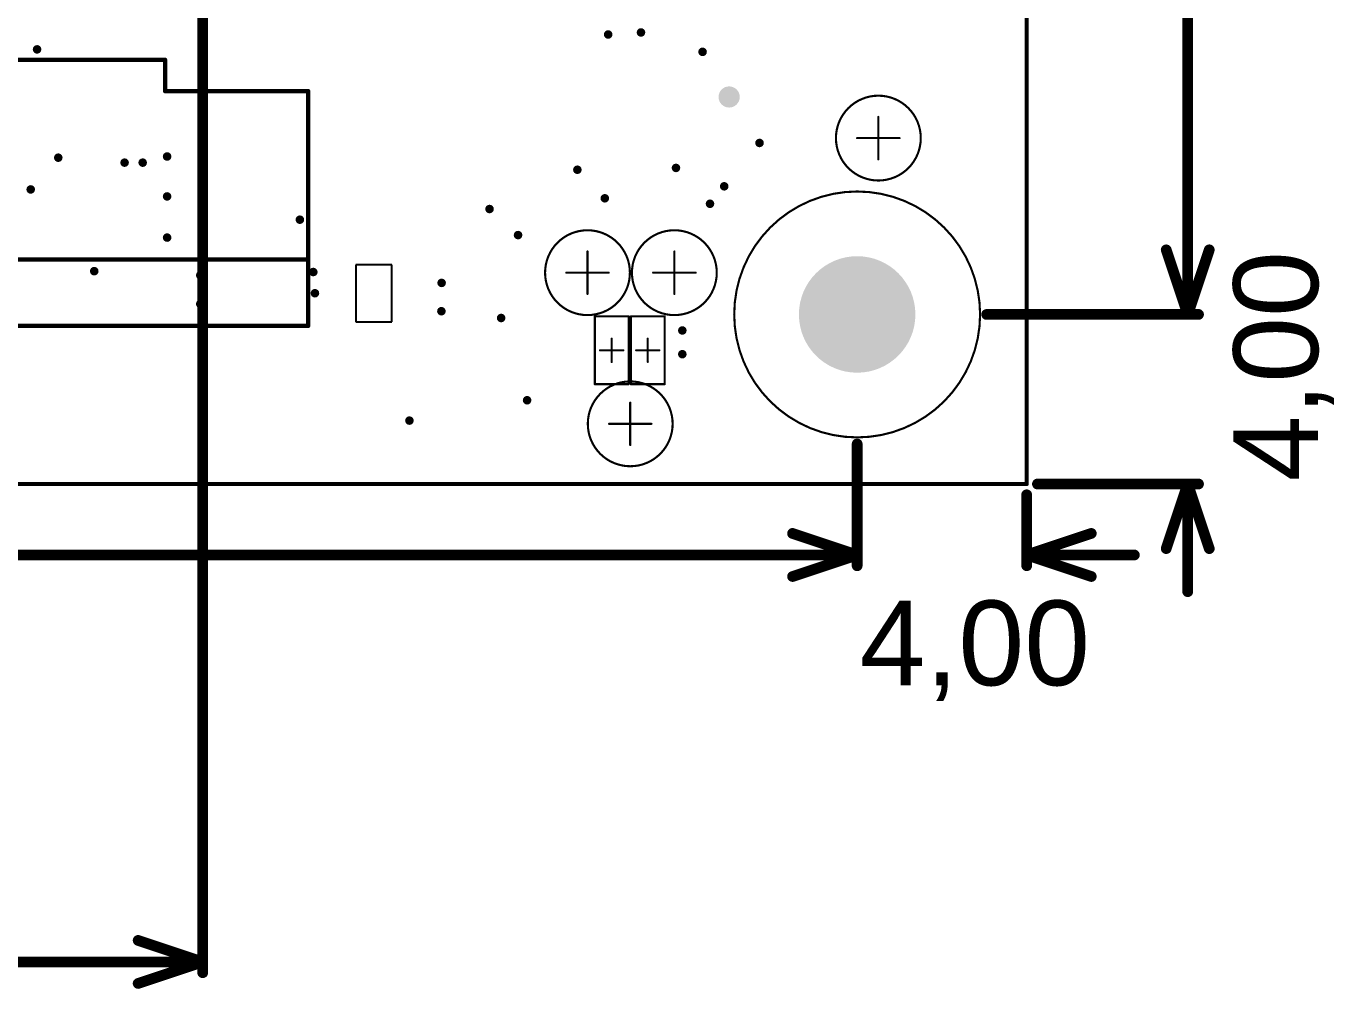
# Model space of a CAD drawing. Header units: inches. Extents: x -0.46 to 4.93, y -0.49 to 6.86.
# Drawn here: x 3.716 to 4.931, y -0.469 to 0.425 of the extents above; entities that cross this region are included whole.
import ezdxf

# ---------------------------------------------------------------- set-up
doc = ezdxf.new("R2010")
doc.units = ezdxf.units.IN
doc.header["$MEASUREMENT"] = 0
for name, color, linetype in [('Board', 6, 'Continuous'), ('Dimensions', 56, 'Continuous'), ('Keep-Out Layer', 6, 'Continuous'), ('Pad Holes', 156, 'Continuous'), ('Top Courtyard', 56, 'Continuous'), ('Via Holes', 16, 'Continuous')]:
    doc.layers.add(name, color=color, linetype=linetype)
doc.styles.add('Arial', font='', dxfattribs={"height": 0.2})
doc.styles.get('Arial').set_extended_font_data('Arial')

# ---------------------------------------------------------------- blocks, each defined once
blk = doc.blocks.new('RESC0402_1005__L_221')
at = {"layer": 'Top Courtyard'}
for points in [[(-0.0315, 0.0157, 0.00197, 0.00197, 0), (0.0315, 0.0157, 0.00197, 0.00197, 0)], [(-0.0315, 0.0157, 0.00197, 0.00197, 0), (-0.0315, -0.0157, 0.00197, 0.00197, 0)], [(0.0315, 0.0157, 0.00197, 0.00197, 0), (0.0315, -0.0157, 0.00197, 0.00197, 0)], [(-0.0108, 0, 0.00197, 0.00197, 0), (0.0108, 0, 0.00197, 0.00197, 0)], [(0, 0.0108, 0.00197, 0.00197, 0), (0, -0.0108, 0.00197, 0.00197, 0)], [(-0.0315, -0.0157, 0.00197, 0.00197, 0), (0.0315, -0.0157, 0.00197, 0.00197, 0)]]:
    blk.add_lwpolyline(points, format="xyseb", dxfattribs=at)
for points in [[(-0.032, 0.0157, 0.000984, 0.000984, 1), (-0.031, 0.0157, 0.000984, 0.000984, 1)], [(-0.032, 0.0157, 0.000984, 0.000984, 1), (-0.031, 0.0157, 0.000984, 0.000984, 1)], [(0.031, 0.0157, 0.000984, 0.000984, 1), (0.032, 0.0157, 0.000984, 0.000984, 1)], [(0.031, 0.0157, 0.000984, 0.000984, 1), (0.032, 0.0157, 0.000984, 0.000984, 1)], [(-0.0113, 0, 0.000984, 0.000984, 1), (-0.0103, 0, 0.000984, 0.000984, 1)], [(-0.0005, 0.0108, 0.000984, 0.000984, 1), (0.0005, 0.0108, 0.000984, 0.000984, 1)], [(0.0103, 0, 0.000984, 0.000984, 1), (0.0113, 0, 0.000984, 0.000984, 1)], [(-0.0005, -0.0108, 0.000984, 0.000984, 1), (0.0005, -0.0108, 0.000984, 0.000984, 1)], [(-0.032, -0.0157, 0.000984, 0.000984, 1), (-0.031, -0.0157, 0.000984, 0.000984, 1)], [(-0.032, -0.0157, 0.000984, 0.000984, 1), (-0.031, -0.0157, 0.000984, 0.000984, 1)], [(0.031, -0.0157, 0.000984, 0.000984, 1), (0.032, -0.0157, 0.000984, 0.000984, 1)], [(0.031, -0.0157, 0.000984, 0.000984, 1), (0.032, -0.0157, 0.000984, 0.000984, 1)]]:
    blk.add_lwpolyline(points, format="xyseb", close=True, dxfattribs=at)
blk = doc.blocks.new('TP100_200_NS_228')
at = {"layer": 'Top Courtyard'}
for points in [[(0.0394, 0, 0.00197, 0.00197, 1), (-0.0394, 0, 0.00197, 0.00197, 1)], [(-0.0005, 0.0197, 0.000984, 0.000984, 1), (0.0005, 0.0197, 0.000984, 0.000984, 1)], [(-0.0399, 0, 0.000984, 0.000984, 1), (-0.0389, 0, 0.000984, 0.000984, 1)], [(-0.0202, 0, 0.000984, 0.000984, 1), (-0.0192, 0, 0.000984, 0.000984, 1)], [(0.0192, 0, 0.000984, 0.000984, 1), (0.0202, 0, 0.000984, 0.000984, 1)], [(0.0389, 0, 0.000984, 0.000984, 1), (0.0399, 0, 0.000984, 0.000984, 1)], [(-0.0005, -0.0197, 0.000984, 0.000984, 1), (0.0005, -0.0197, 0.000984, 0.000984, 1)]]:
    blk.add_lwpolyline(points, format="xyseb", close=True, dxfattribs=at)
for points in [[(0, -0.0197, 0.00197, 0.00197, 0), (0, 0.0197, 0.00197, 0.00197, 0)], [(0.0197, 0, 0.00197, 0.00197, 0), (-0.0197, 0, 0.00197, 0.00197, 0)]]:
    blk.add_lwpolyline(points, format="xyseb", dxfattribs=at)
blk = doc.blocks.new('MOUNTING_HOLE_M2_5_549')
at = {"layer": 'Pad Holes'}
h = blk.add_hatch(color=7, dxfattribs=at)
edge = h.paths.add_edge_path()
edge.add_arc((0, 0), 0.0541, 0, 360)
at = {"layer": 'Top Courtyard'}
for points in [[(0.1142, 0, 0.00197, 0.00197, 1), (-0.1142, 0, 0.00197, 0.00197, 1)], [(-0.1147, 0, 0.000984, 0.000984, 1), (-0.1137, 0, 0.000984, 0.000984, 1)], [(0.1137, 0, 0.000984, 0.000984, 1), (0.1147, 0, 0.000984, 0.000984, 1)]]:
    blk.add_lwpolyline(points, format="xyseb", close=True, dxfattribs=at)
blk = doc.blocks.new('TP100_200_NS_616')
at = {"layer": 'Top Courtyard'}
for points in [[(0.0394, 0, 0.00197, 0.00197, 1), (-0.0394, 0, 0.00197, 0.00197, 1)], [(-0.0005, 0.0197, 0.000984, 0.000984, 1), (0.0005, 0.0197, 0.000984, 0.000984, 1)], [(-0.0399, 0, 0.000984, 0.000984, 1), (-0.0389, 0, 0.000984, 0.000984, 1)], [(-0.0202, 0, 0.000984, 0.000984, 1), (-0.0192, 0, 0.000984, 0.000984, 1)], [(0.0192, 0, 0.000984, 0.000984, 1), (0.0202, 0, 0.000984, 0.000984, 1)], [(0.0389, 0, 0.000984, 0.000984, 1), (0.0399, 0, 0.000984, 0.000984, 1)], [(-0.0005, -0.0197, 0.000984, 0.000984, 1), (0.0005, -0.0197, 0.000984, 0.000984, 1)]]:
    blk.add_lwpolyline(points, format="xyseb", close=True, dxfattribs=at)
for points in [[(0, 0.0197, 0.00197, 0.00197, 0), (0, -0.0197, 0.00197, 0.00197, 0)], [(-0.0197, 0, 0.00197, 0.00197, 0), (0.0197, 0, 0.00197, 0.00197, 0)]]:
    blk.add_lwpolyline(points, format="xyseb", dxfattribs=at)
blk = doc.blocks.new('TP100_200_NS_626')
at = {"layer": 'Top Courtyard'}
for points in [[(0.0394, 0, 0.00197, 0.00197, 1), (-0.0394, 0, 0.00197, 0.00197, 1)], [(-0.0005, 0.0197, 0.000984, 0.000984, 1), (0.0005, 0.0197, 0.000984, 0.000984, 1)], [(-0.0399, 0, 0.000984, 0.000984, 1), (-0.0389, 0, 0.000984, 0.000984, 1)], [(-0.0202, 0, 0.000984, 0.000984, 1), (-0.0192, 0, 0.000984, 0.000984, 1)], [(0.0192, 0, 0.000984, 0.000984, 1), (0.0202, 0, 0.000984, 0.000984, 1)], [(0.0389, 0, 0.000984, 0.000984, 1), (0.0399, 0, 0.000984, 0.000984, 1)], [(-0.0005, -0.0197, 0.000984, 0.000984, 1), (0.0005, -0.0197, 0.000984, 0.000984, 1)]]:
    blk.add_lwpolyline(points, format="xyseb", close=True, dxfattribs=at)
for points in [[(0, 0.0197, 0.00197, 0.00197, 0), (0, -0.0197, 0.00197, 0.00197, 0)], [(0.0197, 0, 0.00197, 0.00197, 0), (-0.0197, 0, 0.00197, 0.00197, 0)]]:
    blk.add_lwpolyline(points, format="xyseb", dxfattribs=at)
blk = doc.blocks.new('RESC0402_1005__L_752')
at = {"layer": 'Top Courtyard'}
for points in [[(-0.0315, 0.0157, 0.00197, 0.00197, 0), (0.0315, 0.0157, 0.00197, 0.00197, 0)], [(-0.0315, 0.0157, 0.00197, 0.00197, 0), (-0.0315, -0.0157, 0.00197, 0.00197, 0)], [(0.0315, 0.0157, 0.00197, 0.00197, 0), (0.0315, -0.0157, 0.00197, 0.00197, 0)], [(-0.0108, 0, 0.00197, 0.00197, 0), (0.0108, 0, 0.00197, 0.00197, 0)], [(0, 0.0108, 0.00197, 0.00197, 0), (0, -0.0108, 0.00197, 0.00197, 0)], [(-0.0315, -0.0157, 0.00197, 0.00197, 0), (0.0315, -0.0157, 0.00197, 0.00197, 0)]]:
    blk.add_lwpolyline(points, format="xyseb", dxfattribs=at)
for points in [[(-0.032, 0.0157, 0.000984, 0.000984, 1), (-0.031, 0.0157, 0.000984, 0.000984, 1)], [(-0.032, 0.0157, 0.000984, 0.000984, 1), (-0.031, 0.0157, 0.000984, 0.000984, 1)], [(0.031, 0.0157, 0.000984, 0.000984, 1), (0.032, 0.0157, 0.000984, 0.000984, 1)], [(0.031, 0.0157, 0.000984, 0.000984, 1), (0.032, 0.0157, 0.000984, 0.000984, 1)], [(-0.0113, 0, 0.000984, 0.000984, 1), (-0.0103, 0, 0.000984, 0.000984, 1)], [(-0.0005, 0.0108, 0.000984, 0.000984, 1), (0.0005, 0.0108, 0.000984, 0.000984, 1)], [(0.0103, 0, 0.000984, 0.000984, 1), (0.0113, 0, 0.000984, 0.000984, 1)], [(-0.0005, -0.0108, 0.000984, 0.000984, 1), (0.0005, -0.0108, 0.000984, 0.000984, 1)], [(-0.032, -0.0157, 0.000984, 0.000984, 1), (-0.031, -0.0157, 0.000984, 0.000984, 1)], [(-0.032, -0.0157, 0.000984, 0.000984, 1), (-0.031, -0.0157, 0.000984, 0.000984, 1)], [(0.031, -0.0157, 0.000984, 0.000984, 1), (0.032, -0.0157, 0.000984, 0.000984, 1)], [(0.031, -0.0157, 0.000984, 0.000984, 1), (0.032, -0.0157, 0.000984, 0.000984, 1)]]:
    blk.add_lwpolyline(points, format="xyseb", close=True, dxfattribs=at)
blk = doc.blocks.new('ICS_43434_B_762')
at = {"layer": 'Pad Holes'}
h = blk.add_hatch(color=7, dxfattribs=at)
edge = h.paths.add_edge_path()
edge.add_arc((0, 0.028), 0.00984, 0, 360)
blk = doc.blocks.new('F32R_1A7H1_11026_793')
at = {"layer": 'Top Courtyard'}
for points in [[(-0.2666, 0.0742, 0.00394, 0.00394, 0), (0.2662, 0.0742, 0.00394, 0.00394, 0)], [(-0.2666, 0.045, 0.00394, 0.00394, 0), (-0.2666, 0.0742, 0.00394, 0.00394, 0)], [(0.2666, 0.045, 0.00394, 0.00394, 0), (0.2666, 0.0742, 0.00394, 0.00394, 0)], [(-0.3996, -0.173, 0.00394, 0.00394, 0), (-0.3996, 0.045, 0.00394, 0.00394, 0)], [(-0.3996, 0.045, 0.00394, 0.00394, 0), (-0.2666, 0.045, 0.00394, 0.00394, 0)], [(0.2666, 0.045, 0.00394, 0.00394, 0), (0.3996, 0.045, 0.00394, 0.00394, 0)], [(0.3996, -0.173, 0.00394, 0.00394, 0), (0.3996, 0.045, 0.00394, 0.00394, 0)], [(0, -0.0197, 0.00394, 0.00394, 0), (0, 0.0276, 0.00394, 0.00394, 0)], [(-0.0472, -0.0197, 0.00394, 0.00394, 0), (0, -0.0197, 0.00394, 0.00394, 0)], [(0, -0.0197, 0.00394, 0.00394, 0), (0, -0.0669, 0.00394, 0.00394, 0)], [(0, -0.0197, 0.00394, 0.00394, 0), (0.0472, -0.0197, 0.00394, 0.00394, 0)], [(-0.3996, -0.1114, 0.00394, 0.00394, 0), (0.3996, -0.1114, 0.00394, 0.00394, 0)], [(-0.3996, -0.173, 0.00394, 0.00394, 0), (0.3996, -0.173, 0.00394, 0.00394, 0)]]:
    blk.add_lwpolyline(points, format="xyseb", dxfattribs=at)
for points in [[(-0.2676, 0.0742, 0.00197, 0.00197, 1), (-0.2656, 0.0742, 0.00197, 0.00197, 1)], [(-0.2676, 0.0742, 0.00197, 0.00197, 1), (-0.2656, 0.0742, 0.00197, 0.00197, 1)], [(0.2652, 0.0742, 0.00197, 0.00197, 1), (0.2671, 0.0742, 0.00197, 0.00197, 1)], [(0.2656, 0.0742, 0.00197, 0.00197, 1), (0.2676, 0.0742, 0.00197, 0.00197, 1)], [(-0.4006, 0.045, 0.00197, 0.00197, 1), (-0.3986, 0.045, 0.00197, 0.00197, 1)], [(-0.4006, 0.045, 0.00197, 0.00197, 1), (-0.3986, 0.045, 0.00197, 0.00197, 1)], [(-0.2676, 0.045, 0.00197, 0.00197, 1), (-0.2656, 0.045, 0.00197, 0.00197, 1)], [(-0.2676, 0.045, 0.00197, 0.00197, 1), (-0.2656, 0.045, 0.00197, 0.00197, 1)], [(0.2656, 0.045, 0.00197, 0.00197, 1), (0.2676, 0.045, 0.00197, 0.00197, 1)], [(0.2656, 0.045, 0.00197, 0.00197, 1), (0.2676, 0.045, 0.00197, 0.00197, 1)], [(0.3986, 0.045, 0.00197, 0.00197, 1), (0.4006, 0.045, 0.00197, 0.00197, 1)], [(0.3986, 0.045, 0.00197, 0.00197, 1), (0.4006, 0.045, 0.00197, 0.00197, 1)], [(-0.001, 0.0276, 0.00197, 0.00197, 1), (0.001, 0.0276, 0.00197, 0.00197, 1)], [(-0.0482, -0.0197, 0.00197, 0.00197, 1), (-0.0463, -0.0197, 0.00197, 0.00197, 1)], [(-0.001, -0.0197, 0.00197, 0.00197, 1), (0.001, -0.0197, 0.00197, 0.00197, 1)], [(-0.001, -0.0197, 0.00197, 0.00197, 1), (0.001, -0.0197, 0.00197, 0.00197, 1)], [(-0.001, -0.0197, 0.00197, 0.00197, 1), (0.001, -0.0197, 0.00197, 0.00197, 1)], [(-0.001, -0.0197, 0.00197, 0.00197, 1), (0.001, -0.0197, 0.00197, 0.00197, 1)], [(0.0463, -0.0197, 0.00197, 0.00197, 1), (0.0482, -0.0197, 0.00197, 0.00197, 1)], [(-0.001, -0.0669, 0.00197, 0.00197, 1), (0.001, -0.0669, 0.00197, 0.00197, 1)], [(-0.4006, -0.1114, 0.00197, 0.00197, 1), (-0.3986, -0.1114, 0.00197, 0.00197, 1)], [(0.3986, -0.1114, 0.00197, 0.00197, 1), (0.4006, -0.1114, 0.00197, 0.00197, 1)], [(-0.4006, -0.173, 0.00197, 0.00197, 1), (-0.3986, -0.173, 0.00197, 0.00197, 1)], [(-0.4006, -0.173, 0.00197, 0.00197, 1), (-0.3986, -0.173, 0.00197, 0.00197, 1)], [(0.3986, -0.173, 0.00197, 0.00197, 1), (0.4006, -0.173, 0.00197, 0.00197, 1)], [(0.3986, -0.173, 0.00197, 0.00197, 1), (0.4006, -0.173, 0.00197, 0.00197, 1)]]:
    blk.add_lwpolyline(points, format="xyseb", close=True, dxfattribs=at)
blk = doc.blocks.new('FIDUCIAL_ROUND_1MM_800')
at = {"layer": 'Top Courtyard'}
for points in [[(0.0394, 0, 0.00197, 0.00197, 1), (-0.0394, 0, 0.00197, 0.00197, 1)], [(-0.0005, 0.0197, 0.000984, 0.000984, 1), (0.0005, 0.0197, 0.000984, 0.000984, 1)], [(-0.0399, 0, 0.000984, 0.000984, 1), (-0.0389, 0, 0.000984, 0.000984, 1)], [(-0.0202, 0, 0.000984, 0.000984, 1), (-0.0192, 0, 0.000984, 0.000984, 1)], [(0.0192, 0, 0.000984, 0.000984, 1), (0.0202, 0, 0.000984, 0.000984, 1)], [(0.0389, 0, 0.000984, 0.000984, 1), (0.0399, 0, 0.000984, 0.000984, 1)], [(-0.0005, -0.0197, 0.000984, 0.000984, 1), (0.0005, -0.0197, 0.000984, 0.000984, 1)]]:
    blk.add_lwpolyline(points, format="xyseb", close=True, dxfattribs=at)
for points in [[(0, 0.0197, 0.00197, 0.00197, 0), (0, -0.0197, 0.00197, 0.00197, 0)], [(-0.0197, 0, 0.00197, 0.00197, 0), (0.0197, 0, 0.00197, 0.00197, 0)]]:
    blk.add_lwpolyline(points, format="xyseb", dxfattribs=at)

msp = doc.modelspace()

# ---------------------------------------------------------------- hatches: boundary and pattern name
at = {"layer": 'Via Holes'}
h = msp.add_hatch(color=7, dxfattribs=at)
edge = h.paths.add_edge_path()
edge.add_arc((4.2569, 0.4175), 0.004, 0, 360)
h = msp.add_hatch(color=7, dxfattribs=at)
edge = h.paths.add_edge_path()
edge.add_arc((4.2874, 0.4194), 0.004, 0, 360)
h = msp.add_hatch(color=7, dxfattribs=at)
edge = h.paths.add_edge_path()
edge.add_arc((3.7264, 0.4037), 0.004, 0, 360)
h = msp.add_hatch(color=7, dxfattribs=at)
edge = h.paths.add_edge_path()
edge.add_arc((4.3446, 0.4014), 0.004, 0, 360)
h = msp.add_hatch(color=7, dxfattribs=at)
edge = h.paths.add_edge_path()
edge.add_arc((4.3975, 0.3168), 0.004, 0, 360)
h = msp.add_hatch(color=7, dxfattribs=at)
edge = h.paths.add_edge_path()
edge.add_arc((3.7461, 0.3031), 0.004, 0, 360)
h = msp.add_hatch(color=7, dxfattribs=at)
edge = h.paths.add_edge_path()
edge.add_arc((3.8472, 0.3042), 0.004, 0, 360)
h = msp.add_hatch(color=7, dxfattribs=at)
edge = h.paths.add_edge_path()
edge.add_arc((3.8077, 0.2985), 0.004, 0, 360)
h = msp.add_hatch(color=7, dxfattribs=at)
edge = h.paths.add_edge_path()
edge.add_arc((3.8245, 0.2985), 0.004, 0, 360)
h = msp.add_hatch(color=7, dxfattribs=at)
edge = h.paths.add_edge_path()
edge.add_arc((4.2283, 0.2919), 0.004, 0, 360)
h = msp.add_hatch(color=7, dxfattribs=at)
edge = h.paths.add_edge_path()
edge.add_arc((4.3199, 0.2936), 0.004, 0, 360)
h = msp.add_hatch(color=7, dxfattribs=at)
edge = h.paths.add_edge_path()
edge.add_arc((4.3647, 0.2765), 0.004, 0, 360)
h = msp.add_hatch(color=7, dxfattribs=at)
edge = h.paths.add_edge_path()
edge.add_arc((3.7205, 0.2736), 0.004, 0, 360)
h = msp.add_hatch(color=7, dxfattribs=at)
edge = h.paths.add_edge_path()
edge.add_arc((3.8472, 0.2671), 0.004, 0, 360)
h = msp.add_hatch(color=7, dxfattribs=at)
edge = h.paths.add_edge_path()
edge.add_arc((4.2538, 0.2654), 0.004, 0, 360)
h = msp.add_hatch(color=7, dxfattribs=at)
edge = h.paths.add_edge_path()
edge.add_arc((4.1467, 0.2554), 0.004, 0, 360)
h = msp.add_hatch(color=7, dxfattribs=at)
edge = h.paths.add_edge_path()
edge.add_arc((4.3515, 0.2603), 0.004, 0, 360)
h = msp.add_hatch(color=7, dxfattribs=at)
edge = h.paths.add_edge_path()
edge.add_arc((3.9705, 0.2455), 0.004, 0, 360)
h = msp.add_hatch(color=7, dxfattribs=at)
edge = h.paths.add_edge_path()
edge.add_arc((3.8472, 0.2289), 0.004, 0, 360)
h = msp.add_hatch(color=7, dxfattribs=at)
edge = h.paths.add_edge_path()
edge.add_arc((4.1732, 0.2312), 0.004, 0, 360)
h = msp.add_hatch(color=7, dxfattribs=at)
edge = h.paths.add_edge_path()
edge.add_arc((3.7795, 0.1977), 0.004, 0, 360)
h = msp.add_hatch(color=7, dxfattribs=at)
edge = h.paths.add_edge_path()
edge.add_arc((3.878, 0.1939), 0.004, 0, 360)
h = msp.add_hatch(color=7, dxfattribs=at)
edge = h.paths.add_edge_path()
edge.add_arc((3.983, 0.1969), 0.004, 0, 360)
h = msp.add_hatch(color=7, dxfattribs=at)
edge = h.paths.add_edge_path()
edge.add_arc((4.1022, 0.1868), 0.004, 0, 360)
h = msp.add_hatch(color=7, dxfattribs=at)
edge = h.paths.add_edge_path()
edge.add_arc((3.878, 0.1673), 0.004, 0, 360)
h = msp.add_hatch(color=7, dxfattribs=at)
edge = h.paths.add_edge_path()
edge.add_arc((3.9845, 0.1772), 0.004, 0, 360)
h = msp.add_hatch(color=7, dxfattribs=at)
edge = h.paths.add_edge_path()
edge.add_arc((4.102, 0.1605), 0.004, 0, 360)
h = msp.add_hatch(color=7, dxfattribs=at)
edge = h.paths.add_edge_path()
edge.add_arc((4.1575, 0.1542), 0.004, 0, 360)
h = msp.add_hatch(color=7, dxfattribs=at)
edge = h.paths.add_edge_path()
edge.add_arc((4.3258, 0.1426), 0.004, 0, 360)
h = msp.add_hatch(color=7, dxfattribs=at)
edge = h.paths.add_edge_path()
edge.add_arc((4.3258, 0.1206), 0.004, 0, 360)
h = msp.add_hatch(color=7, dxfattribs=at)
edge = h.paths.add_edge_path()
edge.add_arc((4.1816, 0.0778), 0.004, 0, 360)
h = msp.add_hatch(color=7, dxfattribs=at)
edge = h.paths.add_edge_path()
edge.add_arc((4.0723, 0.0589), 0.004, 0, 360)

# ---------------------------------------------------------------- linework, layer by layer
at = {"layer": 'Board'}
for points in [[(4.6457, 0, 0.00394, 0.00394, 0), (4.6457, 6.5748, 0.00394, 0.00394, 0)], [(0, 0, 0.00394, 0.00394, 0), (4.6457, 0, 0.00394, 0.00394, 0)]]:
    msp.add_lwpolyline(points, format="xyseb", dxfattribs=at)
msp.add_lwpolyline([(4.6447, 0, 0.00197, 0.00197, 1), (4.6467, 0, 0.00197, 0.00197, 1)], format="xyseb", close=True, dxfattribs=at)
msp.add_lwpolyline([(4.6447, 0, 0.00197, 0.00197, 1), (4.6467, 0, 0.00197, 0.00197, 1)], format="xyseb", close=True, dxfattribs=at)
at = {"layer": 'Dimensions'}
for points in [[(4.7953, 0.1575, 0.01, 0.01, 0), (4.7953, 3.1653, 0.01, 0.01, 0)], [(3.8803, -0.4539, 0.01, 0.01, 0), (3.8803, 1.1026, 0.01, 0.01, 0)], [(4.7953, 0.1575, 0.01, 0.01, 0), (4.7953, 0.2575, 0.01, 0.01, 0)], [(4.7753, 0.2175, 0.01, 0.01, 0), (4.7953, 0.1575, 0.01, 0.01, 0)], [(4.7753, 0.2175, 0.01, 0.01, 0), (4.7953, 0.1575, 0.01, 0.01, 0)], [(4.7953, 0.1575, 0.01, 0.01, 0), (4.8153, 0.2175, 0.01, 0.01, 0)], [(4.7953, 0.1575, 0.01, 0.01, 0), (4.8153, 0.2175, 0.01, 0.01, 0)], [(4.6085, 0.1575, 0.01, 0.01, 0), (4.8053, 0.1575, 0.01, 0.01, 0)], [(4.6085, 0.1575, 0.01, 0.01, 0), (4.8053, 0.1575, 0.01, 0.01, 0)], [(4.4882, -0.0759, 0.01, 0.01, 0), (4.4882, 0.0372, 0.01, 0.01, 0)], [(4.4882, -0.0759, 0.01, 0.01, 0), (4.4882, 0.0372, 0.01, 0.01, 0)], [(4.6557, 0, 0.01, 0.01, 0), (4.8053, 0, 0.01, 0.01, 0)], [(4.7753, -0.06, 0.01, 0.01, 0), (4.7953, 0, 0.01, 0.01, 0)], [(4.7953, -0.1, 0.01, 0.01, 0), (4.7953, 0, 0.01, 0.01, 0)], [(4.7953, 0, 0.01, 0.01, 0), (4.8153, -0.06, 0.01, 0.01, 0)], [(4.6457, -0.0759, 0.01, 0.01, 0), (4.6457, -0.01, 0.01, 0.01, 0)], [(4.4282, -0.0459, 0.01, 0.01, 0), (4.4882, -0.0659, 0.01, 0.01, 0)], [(4.4282, -0.0459, 0.01, 0.01, 0), (4.4882, -0.0659, 0.01, 0.01, 0)], [(4.6457, -0.0659, 0.01, 0.01, 0), (4.7057, -0.0459, 0.01, 0.01, 0)], [(2.425, -0.0659, 0.01, 0.01, 0), (4.4882, -0.0659, 0.01, 0.01, 0)], [(4.3882, -0.0659, 0.01, 0.01, 0), (4.4882, -0.0659, 0.01, 0.01, 0)], [(4.4282, -0.0859, 0.01, 0.01, 0), (4.4882, -0.0659, 0.01, 0.01, 0)], [(4.4282, -0.0859, 0.01, 0.01, 0), (4.4882, -0.0659, 0.01, 0.01, 0)], [(4.6457, -0.0659, 0.01, 0.01, 0), (4.7457, -0.0659, 0.01, 0.01, 0)], [(4.6457, -0.0659, 0.01, 0.01, 0), (4.7057, -0.0859, 0.01, 0.01, 0)], [(3.8203, -0.4239, 0.01, 0.01, 0), (3.8803, -0.4439, 0.01, 0.01, 0)], [(2.8235, -0.4439, 0.01, 0.01, 0), (3.8803, -0.4439, 0.01, 0.01, 0)], [(3.8203, -0.4639, 0.01, 0.01, 0), (3.8803, -0.4439, 0.01, 0.01, 0)]]:
    msp.add_lwpolyline(points, format="xyseb", dxfattribs=at)
for points in [[(4.7928, 0.2575, 0.005, 0.005, 1), (4.7978, 0.2575, 0.005, 0.005, 1)], [(4.7728, 0.2175, 0.005, 0.005, 1), (4.7778, 0.2175, 0.005, 0.005, 1)], [(4.7728, 0.2175, 0.005, 0.005, 1), (4.7778, 0.2175, 0.005, 0.005, 1)], [(4.8128, 0.2175, 0.005, 0.005, 1), (4.8178, 0.2175, 0.005, 0.005, 1)], [(4.8128, 0.2175, 0.005, 0.005, 1), (4.8178, 0.2175, 0.005, 0.005, 1)], [(4.606, 0.1575, 0.005, 0.005, 1), (4.611, 0.1575, 0.005, 0.005, 1)], [(4.606, 0.1575, 0.005, 0.005, 1), (4.611, 0.1575, 0.005, 0.005, 1)], [(4.7928, 0.1575, 0.005, 0.005, 1), (4.7978, 0.1575, 0.005, 0.005, 1)], [(4.7928, 0.1575, 0.005, 0.005, 1), (4.7978, 0.1575, 0.005, 0.005, 1)], [(4.7928, 0.1575, 0.005, 0.005, 1), (4.7978, 0.1575, 0.005, 0.005, 1)], [(4.7928, 0.1575, 0.005, 0.005, 1), (4.7978, 0.1575, 0.005, 0.005, 1)], [(4.7928, 0.1575, 0.005, 0.005, 1), (4.7978, 0.1575, 0.005, 0.005, 1)], [(4.7928, 0.1575, 0.005, 0.005, 1), (4.7978, 0.1575, 0.005, 0.005, 1)], [(4.8028, 0.1575, 0.005, 0.005, 1), (4.8078, 0.1575, 0.005, 0.005, 1)], [(4.8028, 0.1575, 0.005, 0.005, 1), (4.8078, 0.1575, 0.005, 0.005, 1)], [(4.4857, 0.0372, 0.005, 0.005, 1), (4.4907, 0.0372, 0.005, 0.005, 1)], [(4.4857, 0.0372, 0.005, 0.005, 1), (4.4907, 0.0372, 0.005, 0.005, 1)], [(4.6532, 0, 0.005, 0.005, 1), (4.6582, 0, 0.005, 0.005, 1)], [(4.7928, 0, 0.005, 0.005, 1), (4.7978, 0, 0.005, 0.005, 1)], [(4.7928, 0, 0.005, 0.005, 1), (4.7978, 0, 0.005, 0.005, 1)], [(4.7928, 0, 0.005, 0.005, 1), (4.7978, 0, 0.005, 0.005, 1)], [(4.8028, 0, 0.005, 0.005, 1), (4.8078, 0, 0.005, 0.005, 1)], [(4.6432, -0.01, 0.005, 0.005, 1), (4.6482, -0.01, 0.005, 0.005, 1)], [(4.4257, -0.0459, 0.005, 0.005, 1), (4.4307, -0.0459, 0.005, 0.005, 1)], [(4.4257, -0.0459, 0.005, 0.005, 1), (4.4307, -0.0459, 0.005, 0.005, 1)], [(4.7032, -0.0459, 0.005, 0.005, 1), (4.7082, -0.0459, 0.005, 0.005, 1)], [(4.7728, -0.06, 0.005, 0.005, 1), (4.7778, -0.06, 0.005, 0.005, 1)], [(4.8128, -0.06, 0.005, 0.005, 1), (4.8178, -0.06, 0.005, 0.005, 1)], [(4.3857, -0.0659, 0.005, 0.005, 1), (4.3907, -0.0659, 0.005, 0.005, 1)], [(4.4857, -0.0659, 0.005, 0.005, 1), (4.4907, -0.0659, 0.005, 0.005, 1)], [(4.4857, -0.0659, 0.005, 0.005, 1), (4.4907, -0.0659, 0.005, 0.005, 1)], [(4.4857, -0.0659, 0.005, 0.005, 1), (4.4907, -0.0659, 0.005, 0.005, 1)], [(4.4857, -0.0659, 0.005, 0.005, 1), (4.4907, -0.0659, 0.005, 0.005, 1)], [(4.4857, -0.0659, 0.005, 0.005, 1), (4.4907, -0.0659, 0.005, 0.005, 1)], [(4.4857, -0.0659, 0.005, 0.005, 1), (4.4907, -0.0659, 0.005, 0.005, 1)], [(4.4857, -0.0759, 0.005, 0.005, 1), (4.4907, -0.0759, 0.005, 0.005, 1)], [(4.4857, -0.0759, 0.005, 0.005, 1), (4.4907, -0.0759, 0.005, 0.005, 1)], [(4.6432, -0.0659, 0.005, 0.005, 1), (4.6482, -0.0659, 0.005, 0.005, 1)], [(4.6432, -0.0659, 0.005, 0.005, 1), (4.6482, -0.0659, 0.005, 0.005, 1)], [(4.6432, -0.0659, 0.005, 0.005, 1), (4.6482, -0.0659, 0.005, 0.005, 1)], [(4.6432, -0.0759, 0.005, 0.005, 1), (4.6482, -0.0759, 0.005, 0.005, 1)], [(4.7432, -0.0659, 0.005, 0.005, 1), (4.7482, -0.0659, 0.005, 0.005, 1)], [(4.4257, -0.0859, 0.005, 0.005, 1), (4.4307, -0.0859, 0.005, 0.005, 1)], [(4.4257, -0.0859, 0.005, 0.005, 1), (4.4307, -0.0859, 0.005, 0.005, 1)], [(4.7032, -0.0859, 0.005, 0.005, 1), (4.7082, -0.0859, 0.005, 0.005, 1)], [(4.7928, -0.1, 0.005, 0.005, 1), (4.7978, -0.1, 0.005, 0.005, 1)], [(3.8178, -0.4239, 0.005, 0.005, 1), (3.8228, -0.4239, 0.005, 0.005, 1)], [(3.8778, -0.4439, 0.005, 0.005, 1), (3.8828, -0.4439, 0.005, 0.005, 1)], [(3.8778, -0.4439, 0.005, 0.005, 1), (3.8828, -0.4439, 0.005, 0.005, 1)], [(3.8778, -0.4439, 0.005, 0.005, 1), (3.8828, -0.4439, 0.005, 0.005, 1)], [(3.8778, -0.4539, 0.005, 0.005, 1), (3.8828, -0.4539, 0.005, 0.005, 1)], [(3.8178, -0.4639, 0.005, 0.005, 1), (3.8228, -0.4639, 0.005, 0.005, 1)]]:
    msp.add_lwpolyline(points, format="xyseb", close=True, dxfattribs=at)
at = {"layer": 'Keep-Out Layer'}
for p, q in [((4.0226, 0.2037), (4.0226, 0.2037)), ((4.0226, 0.2037), (4.0226, 0.1506)), ((4.0561, 0.2037), (4.0226, 0.2037)), ((4.0561, 0.1506), (4.0561, 0.2037)), ((4.0226, 0.1506), (4.0561, 0.1506))]:
    msp.add_line(p, q, dxfattribs=at)

# ---------------------------------------------------------------- block references
for name, p in [('F32R_1A7H1_11026_793', (3.5787, 0.3199)), ('MOUNTING_HOLE_M2_5_549', (4.4882, 0.1575))]:
    msp.add_blockref(name, p)
for name, p, rotation in [('ICS_43434_B_762', (4.3413, 0.3595), 270), ('FIDUCIAL_ROUND_1MM_800', (4.5079, 0.3213), 90), ('TP100_200_NS_228', (4.2377, 0.1963), 180), ('TP100_200_NS_626', (4.3184, 0.1963), 180), ('RESC0402_1005__L_221', (4.2602, 0.1242), 90), ('RESC0402_1005__L_752', (4.2937, 0.1242), 90), ('TP100_200_NS_616', (4.2774, 0.0559), 90)]:
    msp.add_blockref(name, p, dxfattribs=dict(rotation=rotation))

# ---------------------------------------------------------------- texts
at = {"layer": 'Dimensions', "style": 'Arial'}
msp.add_text('4,00', height=0.07874, rotation=90, dxfattribs=at).set_placement((4.9164, 0.0023))
msp.add_text('4,00', height=0.07874, dxfattribs=at).set_placement((4.4905, -0.187))

doc.saveas('drawing.dxf')
